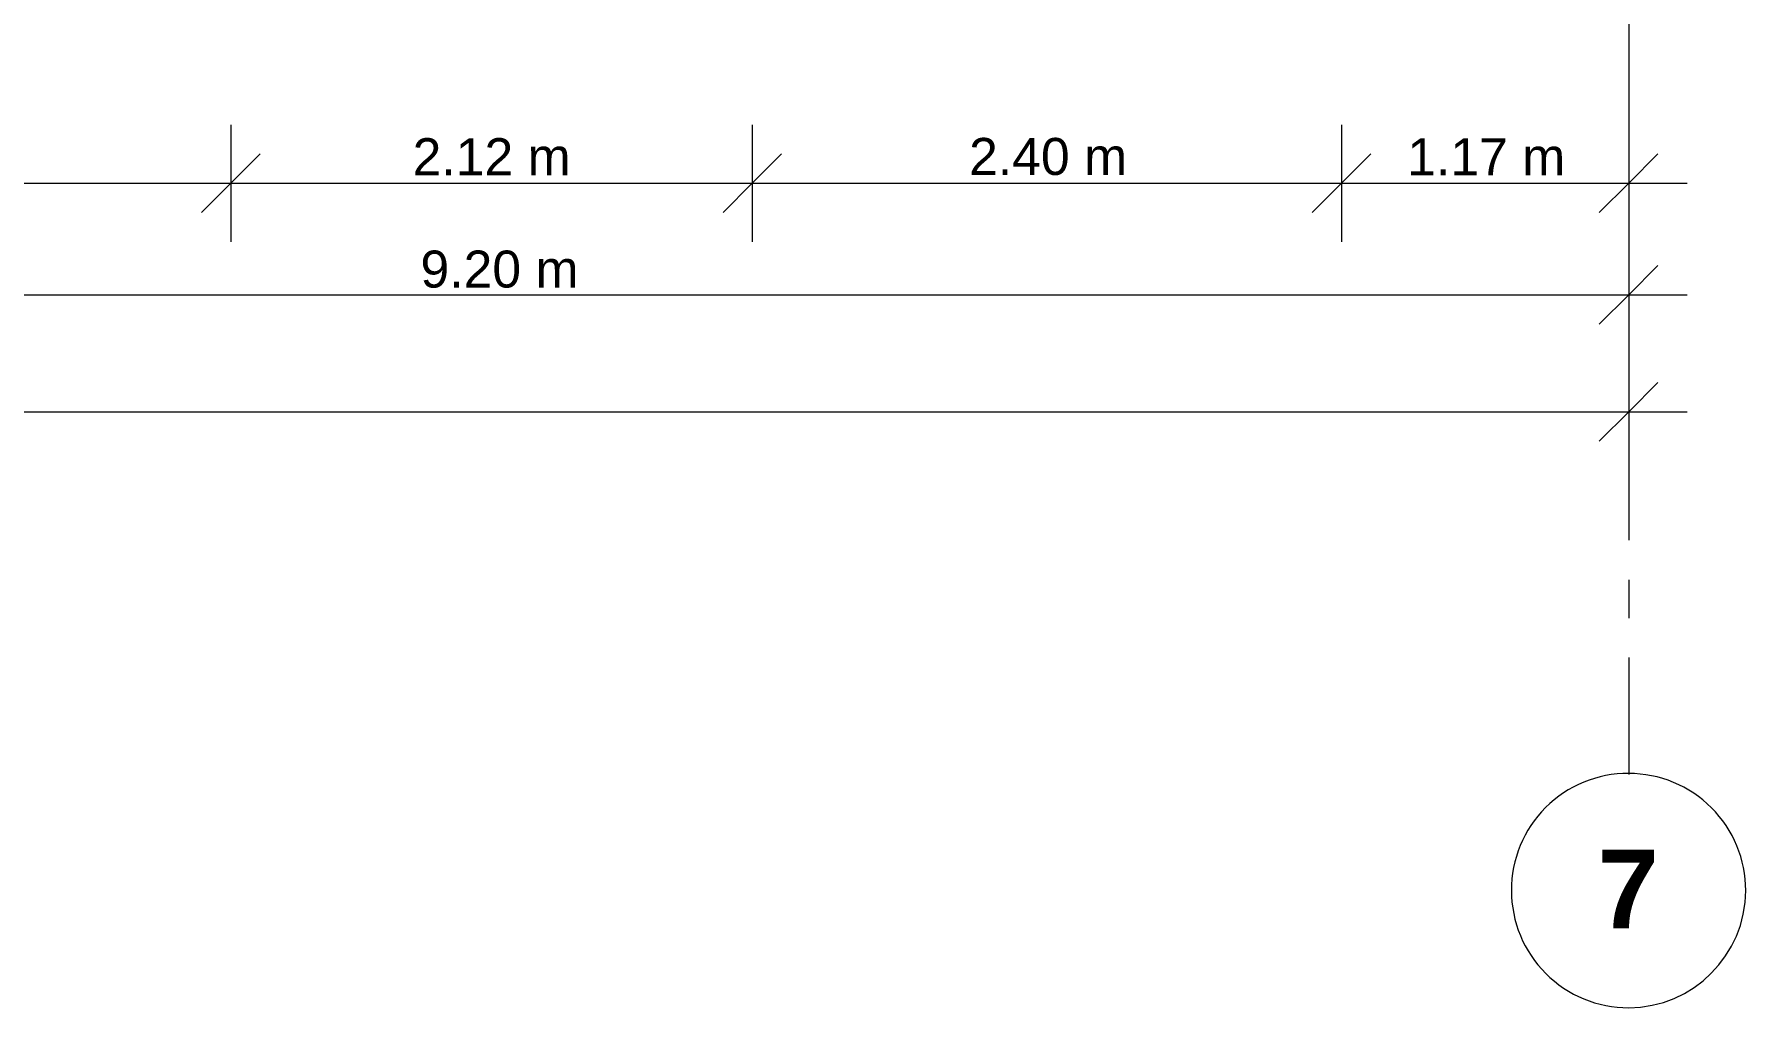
# Model space of a CAD drawing. Header units: metres. Extents: x 29 to 268, y -7 to 151.
# Drawn here: x 86.22 to 93.19, y 5.69 to 9.65 of the extents above; entities that cross this region are included whole.
import ezdxf

# ---------------------------------------------------------------- set-up
doc = ezdxf.new("R2010")
doc.units = ezdxf.units.M
doc.layers.add('HVAC - Ductos', color=5, linetype='Continuous', lineweight=50)
doc.layers.add('PDF2_Geometry', color=7, linetype='Continuous', true_color=0xaaaaaa)
doc.layers.add('PDF2_Text', color=7, linetype='Continuous')
doc.styles.add('PDF Helvetica', font='')
doc.styles.add('PDF Helvetica Bold', font='')
doc.styles.get('PDF Helvetica').set_extended_font_data('Helvetica')
doc.styles.get('PDF Helvetica Bold').set_extended_font_data('Helvetica', bold=True)

msp = doc.modelspace()

# ---------------------------------------------------------------- linework, layer by layer
at = {"layer": 'HVAC - Ductos', "color": 252, "lineweight": 0, "true_color": 0x939598}
for points in [[(87.0211, 9.2814), (87.0211, 9.0431), (87.0211, 8.8047)], [(89.1432, 9.2814), (89.1432, 9.0431), (89.1432, 8.8047)], [(91.5403, 9.2814), (91.5403, 9.0431), (91.5403, 8.8047)], [(92.7093, 9.2814), (92.7093, 9.0431), (92.7093, 8.8047)], [(87.1403, 9.1623), (87.0211, 9.0431), (86.9019, 8.9239)], [(89.2624, 9.1623), (89.1432, 9.0431), (89.024, 8.9239)], [(91.6595, 9.1623), (91.5403, 9.0431), (91.4212, 8.9239)], [(92.8281, 9.1623), (92.7093, 9.0431), (92.5899, 8.9239)], [(84.7294, 9.0431), (87.0211, 9.0431), (89.1432, 9.0431), (91.5403, 9.0431), (92.9476, 9.0431)], [(92.7093, 8.8277), (92.7093, 8.5894), (92.7093, 8.351), (92.7093, 8.1127), (92.7093, 7.8743)], [(92.8281, 8.7085), (92.7093, 8.5894), (92.5899, 8.4702)], [(41.8703, 8.5894), (46.7057, 8.5894), (55.9091, 8.5894), (65.108, 8.5894), (74.3068, 8.5894), (83.5057, 8.5894), (92.9476, 8.5894)], [(92.8281, 8.2318), (92.7093, 8.1127), (92.5899, 7.9935)], [(41.8703, 8.1127), (92.9476, 8.1127)]]:
    msp.add_lwpolyline(points, dxfattribs=at)
at = {"layer": 'PDF2_Geometry', "lineweight": 0}
for points in [[(92.7093, 10.7069), (92.7093, 9.176)], [(92.7093, 9.176), (92.7093, 8.7039)], [(92.7093, 8.5435), (92.7093, 8.3831)], [(92.7093, 8.2273), (92.7093, 7.5902)], [(92.7093, 7.4297), (92.7093, 7.2739)], [(92.7093, 7.1135), (92.7093, 6.6368)]]:
    msp.add_lwpolyline(points, dxfattribs=at)
msp.add_lwpolyline([(92.7093, 6.6414, 0.418121), (92.2322, 6.1648, 0.414537), (92.7093, 5.688, 0.411105), (93.1858, 6.1648, 0.414699)], format="xyb", close=True, dxfattribs=at)

# ---------------------------------------------------------------- texts
at = {"layer": 'PDF2_Text', "color": 252, "lineweight": 0, "true_color": 0x939598, "char_height": 0.15059, "attachment_point": 4, "style": 'PDF Helvetica'}
for s, insert in [('2.12 m', (87.761, 9.1512)), ('2.40 m', (90.0253, 9.1512)), ('1.17 m', (91.8082, 9.1512)), ('9.20 m', (87.793, 8.6929))]:
    msp.add_mtext(s, dxfattribs=dict(at, insert=insert))
at = {"layer": 'PDF2_Text', "color": 253, "lineweight": 0, "true_color": 0xaaaaaa, "insert": (92.5828, 6.1709), "char_height": 0.3202, "attachment_point": 4, "style": 'PDF Helvetica Bold'}
msp.add_mtext('7', dxfattribs=at)

doc.saveas('drawing.dxf')
